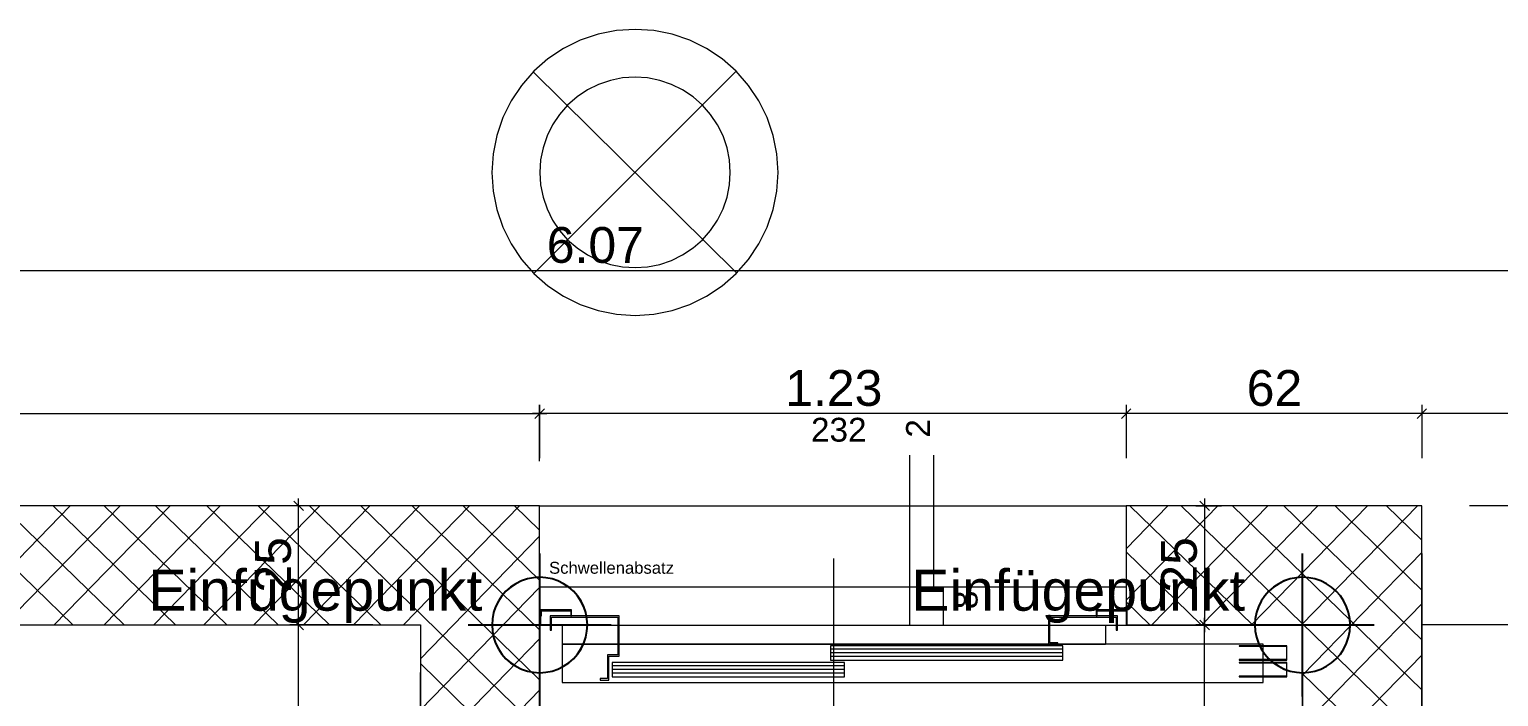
# Model space of a CAD drawing. Extents: x 0 to 1189, y 0 to 841.
# Drawn here: x 310.9 to 372.6, y 526.1 to 554.1 of the extents above; entities that cross this region are included whole.
import ezdxf
from ezdxf.lldxf.tags import DXFTag

# ---------------------------------------------------------------- set-up
doc = ezdxf.new("R2010")
doc.units = 0
doc.layers.get('0').update_dxf_attribs({"lineweight": 35})
for name, color, linetype, lineweight in [('211.5 Stahlbeton Kontur', 7, 'Continuous', 25), ('211.5 Stahlbeton Schraffur', 7, 'Continuous', 25), ('214.4 Treppen', 7, 'Continuous', 25), ('261.0 Aufzüge', 7, 'Continuous', 25), ('Beleuchtung', 7, 'Continuous', 25), ('Bemassung', 7, 'Continuous', 25)]:
    doc.layers.add(name, color=color, linetype=linetype, lineweight=lineweight)
doc.layers.add('X_Einfuegepunkt', color=1, linetype='Continuous', lineweight=25, true_color=0xff0000)
doc.layers.add('X_Einfuegepunkt-A0SO6TOF06', color=1, linetype='Continuous', lineweight=25, true_color=0xff0000)
doc.styles.get("Standard").update_dxf_attribs({"font": 'arial.ttf'})
tags = doc.linetypes.add('DASHED2', pattern=[9.525, 6.35, -3.175]).pattern_tags.tags
tags[6:7] = [DXFTag(74, 4), DXFTag(75, 0), DXFTag(340, '0'), DXFTag(46, 1.0), DXFTag(50, 0.0), DXFTag(44, 0.0), DXFTag(45, 0.0)]
tags[4:5] = [DXFTag(74, 4), DXFTag(75, 0), DXFTag(340, '0'), DXFTag(46, 1.0), DXFTag(50, 0.0), DXFTag(44, 0.0), DXFTag(45, 0.0)]

# ---------------------------------------------------------------- blocks, each defined once
blk = doc.blocks.new('Referenz-A0SO6TOG06', base_point=(4.401, 96.704))
at = {"layer": '211.5 Stahlbeton Kontur', "color": 0, "lineweight": 18}
for p, q in [((332.339, 534.136), (273.939, 534.138)), ((332.339, 484.136), (332.339, 534.136)), ((356.939, 534.135), (356.939, 529.136)), ((369.339, 534.135), (356.939, 534.135)), ((369.337, 484.135), (369.339, 534.135)), ((170.739, 529.141), (327.339, 529.136)), ((327.339, 529.136), (327.337, 484.137)), ((356.939, 529.136), (364.339, 529.135)), ((364.339, 529.135), (364.337, 489.135))]:
    blk.add_line(p, q, dxfattribs=at)
at = {"layer": '211.5 Stahlbeton Schraffur', "color": 0, "lineweight": 13}
for p, q in [((312.764, 529.137), (307.625, 534.137)), ((307.789, 529.137), (312.653, 534.137)), ((314.915, 529.137), (309.776, 534.137)), ((309.882, 529.137), (314.746, 534.137)), ((317.066, 529.137), (311.927, 534.137)), ((311.974, 529.137), (316.839, 534.137)), ((314.067, 529.137), (318.932, 534.137)), ((319.217, 529.137), (314.078, 534.137)), ((316.16, 529.137), (321.025, 534.137)), ((321.368, 529.137), (316.229, 534.137)), ((318.253, 529.137), (323.117, 534.137)), ((323.519, 529.137), (318.38, 534.137)), ((320.345, 529.137), (325.21, 534.136)), ((325.671, 529.136), (320.531, 534.137)), ((322.438, 529.137), (327.303, 534.136)), ((332.339, 524.741), (322.682, 534.137)), ((324.531, 529.136), (329.396, 534.136)), ((332.339, 526.834), (324.834, 534.137)), ((326.624, 529.136), (331.488, 534.136)), ((332.339, 528.927), (326.985, 534.136)), ((332.339, 531.02), (329.136, 534.136)), ((332.339, 533.113), (331.287, 534.136)), ((356.939, 532.331), (358.694, 534.135)), ((356.939, 530.18), (360.787, 534.135)), ((362.239, 529.135), (357.1, 534.135)), ((358.015, 529.136), (362.88, 534.135)), ((369.338, 524.321), (359.251, 534.135)), ((360.108, 529.135), (364.973, 534.135)), ((369.339, 526.413), (361.402, 534.135)), ((362.201, 529.135), (367.065, 534.135)), ((369.339, 528.506), (363.553, 534.135)), ((364.294, 529.135), (369.158, 534.135)), ((369.339, 530.599), (365.704, 534.135)), ((369.339, 532.692), (367.855, 534.135)), ((327.339, 527.72), (332.339, 532.859)), ((360.088, 529.135), (356.939, 532.199)), ((364.339, 527.031), (369.339, 532.17)), ((327.338, 525.569), (332.339, 530.708)), ((357.937, 529.136), (356.939, 530.107)), ((364.338, 524.879), (369.339, 530.019)), ((327.338, 523.418), (332.339, 528.557)), ((364.338, 522.728), (369.339, 527.868)), ((332.339, 522.649), (327.339, 527.514)), ((369.338, 522.228), (364.339, 527.092)), ((327.338, 521.267), (332.339, 526.406))]:
    blk.add_line(p, q, dxfattribs=at)
at = {"layer": '214.4 Treppen', "color": 0, "lineweight": 13}
for p, q in [((395.338, 529.135), (369.338, 529.135)), ((369.338, 529.135), (369.338, 523.135))]:
    blk.add_line(p, q, dxfattribs=at)
at = {"layer": '261.0 Aufzüge', "color": 0, "lineweight": 13}
for p, q in [((347.858, 536.259), (347.857, 529.135)), ((348.858, 536.259), (348.857, 530.734)), ((344.68, 521.325), (344.68, 531.925)), ((332.34, 530.736), (356.94, 530.734)), ((348.857, 530.734), (349.257, 530.734)), ((349.257, 530.734), (349.257, 529.134)), ((333.679, 529.765), (332.379, 529.765)), ((332.38, 529.765), (332.38, 529.525)), ((332.38, 529.525), (332.38, 529.125)), ((332.38, 529.525), (332.42, 529.525)), ((332.42, 529.525), (332.42, 529.725)), ((332.42, 529.725), (333.64, 529.725)), ((335.679, 529.525), (332.779, 529.525)), ((332.78, 529.525), (332.78, 528.925)), ((332.84, 528.925), (332.84, 529.465)), ((332.84, 529.465), (335.62, 529.465)), ((333.64, 529.725), (333.64, 529.525)), ((333.64, 529.525), (333.68, 529.525)), ((333.679, 529.525), (333.679, 529.765)), ((335.62, 529.465), (335.62, 527.885)), ((335.679, 529.535), (335.68, 529.535)), ((335.679, 527.825), (335.679, 529.525)), ((356.579, 529.525), (353.679, 529.525)), ((353.68, 529.535), (353.681, 529.535)), ((353.68, 529.525), (353.68, 528.325)), ((353.739, 528.385), (353.739, 529.465)), ((353.739, 529.465), (356.519, 529.465)), ((356.979, 529.765), (355.679, 529.765)), ((355.68, 529.765), (355.68, 529.525)), ((355.68, 529.525), (355.72, 529.525)), ((355.72, 529.525), (355.72, 529.725)), ((355.72, 529.725), (356.94, 529.725)), ((356.519, 529.465), (356.519, 528.925)), ((356.579, 528.925), (356.579, 529.525)), ((356.94, 529.725), (356.94, 529.525)), ((356.94, 529.525), (356.98, 529.525)), ((356.979, 529.525), (356.979, 529.765)), ((356.979, 529.125), (356.979, 529.525)), ((332.33, 529.125), (332.331, 529.125)), ((332.34, 529.135), (332.341, 529.135)), ((332.34, 529.125), (332.34, 512.625)), ((332.34, 490.125), (332.34, 529.125)), ((332.34, 529.125), (332.38, 529.125)), ((332.38, 529.125), (332.78, 529.125)), ((332.78, 528.925), (332.84, 528.925)), ((332.84, 529.125), (335.62, 529.125)), ((333.279, 529.125), (333.279, 528.325)), ((335.679, 529.125), (353.679, 529.125)), ((344.69, 529.125), (344.691, 529.125)), ((353.739, 529.125), (356.519, 529.125)), ((356.08, 528.325), (356.08, 529.125)), ((356.519, 528.925), (356.579, 528.925)), ((356.579, 529.125), (356.979, 529.125)), ((356.979, 529.125), (364.339, 529.125)), ((364.339, 529.135), (364.34, 529.135)), ((364.339, 523.685), (364.339, 529.125)), ((364.339, 529.125), (364.339, 490.125)), ((333.279, 528.325), (333.279, 526.725)), ((333.279, 528.325), (335.619, 528.325)), ((335.62, 528.325), (333.28, 528.325)), ((362.679, 528.325), (335.679, 528.325)), ((335.679, 528.325), (353.679, 528.325)), ((354.279, 528.265), (344.531, 528.265)), ((344.531, 528.265), (344.531, 527.665)), ((353.68, 528.325), (354.08, 528.325)), ((354.079, 528.385), (353.739, 528.385)), ((354.079, 528.325), (354.079, 528.385)), ((354.079, 528.325), (356.079, 528.325)), ((354.279, 527.665), (354.279, 528.265)), ((363.68, 528.265), (361.68, 528.265)), ((361.68, 528.265), (361.68, 528.245)), ((361.68, 528.245), (363.66, 528.245)), ((362.679, 526.725), (362.679, 528.325)), ((363.659, 528.245), (363.659, 527.685)), ((363.68, 527.665), (363.68, 528.265)), ((335.62, 527.885), (335.18, 527.885)), ((335.18, 527.885), (335.18, 526.885)), ((335.239, 527.825), (335.679, 527.825)), ((335.239, 526.825), (335.239, 527.825)), ((335.38, 527.565), (335.38, 526.965)), ((345.129, 527.565), (335.381, 527.565)), ((354.279, 528.115), (344.529, 528.115)), ((354.279, 527.965), (344.529, 527.965)), ((354.279, 527.815), (344.529, 527.815)), ((344.531, 527.665), (354.279, 527.665)), ((345.129, 526.965), (345.129, 527.565)), ((363.659, 527.685), (361.679, 527.685)), ((361.68, 527.685), (361.68, 527.665)), ((361.68, 527.665), (363.68, 527.665)), ((363.68, 527.565), (361.68, 527.565)), ((361.68, 527.565), (361.68, 527.545)), ((361.68, 527.545), (363.66, 527.545)), ((363.659, 527.545), (363.659, 526.985)), ((363.68, 526.965), (363.68, 527.565)), ((345.13, 527.415), (335.38, 527.415)), ((345.13, 527.265), (335.38, 527.265)), ((345.13, 527.115), (335.38, 527.115)), ((335.38, 526.965), (345.128, 526.965)), ((363.659, 526.985), (361.679, 526.985)), ((361.68, 526.985), (361.68, 526.965)), ((361.68, 526.965), (363.68, 526.965)), ((333.279, 526.725), (362.679, 526.725)), ((335.18, 526.885), (334.88, 526.885)), ((334.88, 526.885), (334.88, 526.825)), ((334.88, 526.825), (335.24, 526.825)), ((344.69, 526.725), (344.691, 526.725))]:
    blk.add_line(p, q, dxfattribs=at)
at = {"layer": '261.0 Aufzüge', "color": 0, "linetype": 'DASHED2', "lineweight": 13, "ltscale": 0.13}
blk.add_line((332.341, 534.136), (356.941, 534.134), dxfattribs=at)
at = {"layer": 'Beleuchtung', "color": 0, "lineweight": 13}
for p, q in [((335.556, 554.07), (334.786, 553.917)), ((336.339, 554.122), (335.556, 554.07)), ((337.122, 554.07), (336.339, 554.122)), ((337.892, 553.917), (337.122, 554.07)), ((334.043, 553.665), (333.339, 553.318)), ((334.786, 553.917), (334.043, 553.665)), ((338.635, 553.665), (337.892, 553.917)), ((339.339, 553.318), (338.635, 553.665)), ((332.686, 552.882), (332.096, 552.364)), ((333.339, 553.318), (332.686, 552.882)), ((339.991, 552.882), (339.339, 553.318)), ((340.581, 552.364), (339.991, 552.882)), ((332.096, 552.364), (331.579, 551.774)), ((332.051, 552.36), (340.585, 543.924)), ((340.585, 543.924), (332.051, 552.36)), ((340.58, 552.366), (332.098, 543.878)), ((332.098, 543.878), (340.58, 552.366)), ((341.099, 551.774), (340.581, 552.364)), ((331.579, 551.774), (331.143, 551.122)), ((334.341, 551.583), (333.906, 551.292)), ((334.81, 551.814), (334.341, 551.583)), ((335.305, 551.982), (334.81, 551.814)), ((335.817, 552.084), (335.305, 551.982)), ((336.339, 552.118), (335.817, 552.084)), ((336.861, 552.084), (336.339, 552.118)), ((337.373, 551.982), (336.861, 552.084)), ((337.868, 551.814), (337.373, 551.982)), ((338.337, 551.583), (337.868, 551.814)), ((338.772, 551.292), (338.337, 551.583)), ((341.535, 551.122), (341.099, 551.774)), ((331.143, 551.122), (330.796, 550.418)), ((333.513, 550.947), (333.169, 550.555)), ((333.906, 551.292), (333.513, 550.947)), ((339.165, 550.947), (338.772, 551.292)), ((339.509, 550.555), (339.165, 550.947)), ((341.882, 550.418), (341.535, 551.122)), ((330.796, 550.418), (330.543, 549.675)), ((333.169, 550.555), (332.878, 550.12)), ((339.8, 550.12), (339.509, 550.555)), ((342.134, 549.675), (341.882, 550.418)), ((332.878, 550.12), (332.647, 549.651)), ((340.031, 549.651), (339.8, 550.12)), ((330.543, 549.675), (330.39, 548.905)), ((332.479, 549.156), (332.377, 548.644)), ((332.647, 549.651), (332.479, 549.156)), ((340.199, 549.156), (340.031, 549.651)), ((340.301, 548.644), (340.199, 549.156)), ((342.287, 548.905), (342.134, 549.675)), ((330.39, 548.905), (330.339, 548.122)), ((332.377, 548.644), (332.343, 548.122)), ((340.335, 548.122), (340.301, 548.644)), ((342.339, 548.122), (342.287, 548.905)), ((330.339, 548.122), (330.39, 547.339)), ((332.343, 548.122), (332.377, 547.6)), ((340.301, 547.6), (340.335, 548.122)), ((342.287, 547.339), (342.339, 548.122)), ((330.39, 547.339), (330.543, 546.569)), ((332.377, 547.6), (332.479, 547.088)), ((340.199, 547.088), (340.301, 547.6)), ((342.134, 546.569), (342.287, 547.339)), ((332.479, 547.088), (332.647, 546.593)), ((340.031, 546.593), (340.199, 547.088)), ((330.543, 546.569), (330.796, 545.826)), ((332.647, 546.593), (332.878, 546.124)), ((332.878, 546.124), (333.169, 545.689)), ((339.509, 545.689), (339.8, 546.124)), ((339.8, 546.124), (340.031, 546.593)), ((341.882, 545.826), (342.134, 546.569)), ((330.796, 545.826), (331.143, 545.122)), ((333.169, 545.689), (333.513, 545.296)), ((339.165, 545.296), (339.509, 545.689)), ((341.535, 545.122), (341.882, 545.826)), ((331.143, 545.122), (331.579, 544.469)), ((333.513, 545.296), (333.906, 544.952)), ((333.906, 544.952), (334.341, 544.661)), ((338.337, 544.661), (338.772, 544.952)), ((338.772, 544.952), (339.165, 545.296)), ((341.099, 544.469), (341.535, 545.122)), ((331.579, 544.469), (332.096, 543.879)), ((334.341, 544.661), (334.81, 544.43)), ((334.81, 544.43), (335.305, 544.262)), ((335.305, 544.262), (335.817, 544.16)), ((335.817, 544.16), (336.339, 544.126)), ((336.339, 544.126), (336.861, 544.16)), ((336.861, 544.16), (337.373, 544.262)), ((337.373, 544.262), (337.868, 544.43)), ((337.868, 544.43), (338.337, 544.661)), ((340.581, 543.879), (341.099, 544.469)), ((332.096, 543.879), (332.686, 543.362)), ((339.991, 543.362), (340.581, 543.879)), ((332.686, 543.362), (333.339, 542.926)), ((333.339, 542.926), (334.043, 542.579)), ((338.635, 542.579), (339.339, 542.926)), ((339.339, 542.926), (339.991, 543.362)), ((334.043, 542.579), (334.786, 542.326)), ((334.786, 542.326), (335.556, 542.173)), ((337.122, 542.173), (337.892, 542.326)), ((337.892, 542.326), (338.635, 542.579)), ((335.556, 542.173), (336.339, 542.122)), ((336.339, 542.122), (337.122, 542.173))]:
    blk.add_line(p, q, dxfattribs=at)
at = {"layer": 'Bemassung', "color": 0, "lineweight": 13}
for p, q in [((273.939, 544.001), (395.337, 544.001)), ((273.939, 538.001), (332.339, 538.001)), ((332.339, 538.001), (332.039, 538.001)), ((332.539, 538.201), (332.139, 537.801)), ((332.139, 537.801), (332.539, 538.201)), ((332.339, 538.376), (332.339, 536.136)), ((332.339, 536.001), (332.339, 538.376)), ((356.939, 538.001), (332.339, 538.001)), ((332.339, 538.001), (332.639, 538.001)), ((356.939, 538.001), (356.639, 538.001)), ((356.739, 537.801), (357.139, 538.201)), ((357.139, 538.201), (356.739, 537.801)), ((356.939, 538.376), (356.939, 536.135)), ((356.939, 538.376), (356.939, 536.135)), ((357.239, 538.001), (356.939, 538.001)), ((369.339, 538.001), (356.939, 538.001)), ((369.339, 538.001), (369.039, 538.001)), ((369.539, 538.201), (369.139, 537.801)), ((369.139, 537.801), (369.539, 538.201)), ((369.339, 538.376), (369.339, 536.135)), ((369.339, 538.376), (369.339, 536.135)), ((395.338, 538.001), (369.339, 538.001)), ((369.639, 538.001), (369.339, 538.001)), ((322.43, 533.936), (322.03, 534.336)), ((322.23, 534.136), (322.23, 534.436)), ((360.43, 533.935), (360.03, 534.335)), ((360.23, 534.435), (360.23, 534.135)), ((330.339, 534.136), (321.855, 534.136)), ((322.23, 529.136), (322.23, 534.136)), ((359.855, 534.135), (360.939, 534.135)), ((360.23, 534.135), (360.23, 529.136)), ((376.605, 534.135), (371.339, 534.135)), ((376.605, 534.135), (371.339, 534.135)), ((332.339, 519.626), (332.339, 532.136)), ((369.339, 532.135), (369.339, 519.626)), ((322.23, 529.136), (322.23, 529.436)), ((360.23, 529.135), (360.23, 529.435)), ((325.339, 529.136), (321.855, 529.136)), ((325.339, 529.136), (321.855, 529.136)), ((322.43, 528.936), (322.03, 529.336)), ((322.03, 529.336), (322.43, 528.936)), ((322.23, 486.537), (322.23, 529.136)), ((322.23, 528.836), (322.23, 529.136)), ((359.855, 529.136), (360.939, 529.136)), ((362.339, 529.135), (359.855, 529.135)), ((360.03, 529.336), (360.43, 528.936)), ((360.43, 528.935), (360.03, 529.335)), ((360.23, 529.136), (360.23, 528.836)), ((360.23, 489.135), (360.23, 529.135)), ((327.339, 527.136), (327.339, 519.626)), ((327.339, 519.626), (327.339, 527.136)), ((332.339, 519.626), (332.339, 527.136)), ((364.339, 519.626), (364.339, 527.135)), ((364.339, 527.135), (364.339, 519.626))]:
    blk.add_line(p, q, dxfattribs=at)
at = {"layer": 'X_Einfuegepunkt-A0SO6TOF06', "color": 0, "linetype": 'Continuous', "lineweight": -2, "ltscale": 0.25}
for p, q in [((332.341, 526.135), (332.341, 532.135)), ((364.34, 526.135), (364.34, 532.135)), ((331.123, 530.722), (330.926, 530.549)), ((331.341, 530.867), (331.123, 530.722)), ((331.575, 530.983), (331.341, 530.867)), ((331.823, 531.067), (331.575, 530.983)), ((332.08, 531.118), (331.823, 531.067)), ((332.341, 531.135), (332.08, 531.118)), ((332.602, 531.118), (332.341, 531.135)), ((332.858, 531.067), (332.602, 531.118)), ((333.106, 530.983), (332.858, 531.067)), ((333.341, 530.867), (333.106, 530.983)), ((333.558, 530.722), (333.341, 530.867)), ((333.755, 530.549), (333.558, 530.722)), ((363.122, 530.722), (362.925, 530.549)), ((363.34, 530.867), (363.122, 530.722)), ((363.574, 530.983), (363.34, 530.867)), ((363.822, 531.067), (363.574, 530.983)), ((364.079, 531.118), (363.822, 531.067)), ((364.34, 531.135), (364.079, 531.118)), ((364.601, 531.118), (364.34, 531.135)), ((364.857, 531.067), (364.601, 531.118)), ((365.105, 530.983), (364.857, 531.067)), ((365.34, 530.867), (365.105, 530.983)), ((365.557, 530.722), (365.34, 530.867)), ((365.754, 530.549), (365.557, 530.722)), ((330.609, 530.135), (330.493, 529.901)), ((330.754, 530.353), (330.609, 530.135)), ((330.926, 530.549), (330.754, 530.353)), ((333.927, 530.353), (333.755, 530.549)), ((334.073, 530.135), (333.927, 530.353)), ((334.188, 529.901), (334.073, 530.135)), ((362.608, 530.135), (362.492, 529.901)), ((362.753, 530.353), (362.608, 530.135)), ((362.925, 530.549), (362.753, 530.353)), ((365.926, 530.353), (365.754, 530.549)), ((366.072, 530.135), (365.926, 530.353)), ((366.187, 529.901), (366.072, 530.135)), ((330.358, 529.396), (330.341, 529.135)), ((330.409, 529.653), (330.358, 529.396)), ((330.493, 529.901), (330.409, 529.653)), ((334.272, 529.653), (334.188, 529.901)), ((334.323, 529.396), (334.272, 529.653)), ((334.341, 529.135), (334.323, 529.396)), ((362.357, 529.396), (362.34, 529.135)), ((362.408, 529.653), (362.357, 529.396)), ((362.492, 529.901), (362.408, 529.653)), ((366.271, 529.653), (366.187, 529.901)), ((366.322, 529.396), (366.271, 529.653)), ((366.34, 529.135), (366.322, 529.396)), ((329.341, 529.135), (335.341, 529.135)), ((330.341, 529.135), (330.358, 528.874)), ((330.358, 528.874), (330.409, 528.618)), ((334.272, 528.618), (334.323, 528.874)), ((334.323, 528.874), (334.341, 529.135)), ((361.34, 529.135), (367.34, 529.135)), ((362.34, 529.135), (362.357, 528.874)), ((362.357, 528.874), (362.408, 528.618)), ((366.271, 528.618), (366.322, 528.874)), ((366.322, 528.874), (366.34, 529.135)), ((330.409, 528.618), (330.493, 528.37)), ((330.493, 528.37), (330.609, 528.135)), ((330.609, 528.135), (330.754, 527.918)), ((333.927, 527.918), (334.073, 528.135)), ((334.073, 528.135), (334.188, 528.37)), ((334.188, 528.37), (334.272, 528.618)), ((362.408, 528.618), (362.492, 528.37)), ((362.492, 528.37), (362.608, 528.135)), ((362.608, 528.135), (362.753, 527.918)), ((365.926, 527.918), (366.072, 528.135)), ((366.072, 528.135), (366.187, 528.37)), ((366.187, 528.37), (366.271, 528.618)), ((330.754, 527.918), (330.926, 527.721)), ((330.926, 527.721), (331.123, 527.549)), ((331.123, 527.549), (331.341, 527.403)), ((333.341, 527.403), (333.558, 527.549)), ((333.558, 527.549), (333.755, 527.721)), ((333.755, 527.721), (333.927, 527.918)), ((362.753, 527.918), (362.925, 527.721)), ((362.925, 527.721), (363.122, 527.549)), ((363.122, 527.549), (363.34, 527.403)), ((365.34, 527.403), (365.557, 527.549)), ((365.557, 527.549), (365.754, 527.721)), ((365.754, 527.721), (365.926, 527.918)), ((331.341, 527.403), (331.575, 527.288)), ((331.575, 527.288), (331.823, 527.203)), ((331.823, 527.203), (332.08, 527.152)), ((332.08, 527.152), (332.341, 527.135)), ((332.341, 527.135), (332.602, 527.152)), ((332.602, 527.152), (332.858, 527.203)), ((332.858, 527.203), (333.106, 527.288)), ((333.106, 527.288), (333.341, 527.403)), ((363.34, 527.403), (363.574, 527.288)), ((363.574, 527.288), (363.822, 527.203)), ((363.822, 527.203), (364.079, 527.152)), ((364.079, 527.152), (364.34, 527.135)), ((364.34, 527.135), (364.601, 527.152)), ((364.601, 527.152), (364.857, 527.203)), ((364.857, 527.203), (365.105, 527.288)), ((365.105, 527.288), (365.34, 527.403))]:
    blk.add_line(p, q, dxfattribs=at)
at = {"layer": '261.0 Aufzüge', "color": 0, "lineweight": 13, "attachment_point": 1}
for s, insert, char_height, rotation in [('{\\fArial;2}', (347.707, 536.995), 1, 89.99068), ('{\\fArial;Schwellenabsatz}', (332.733, 531.785), 0.5, 359.99068), ('{\\fArial;8}', (349.706, 529.8), 1, 89.99068)]:
    blk.add_mtext(s, dxfattribs=dict(at, insert=insert, char_height=char_height, rotation=rotation))
at = {"layer": 'Bemassung', "color": 0, "linetype": 'Continuous', "lineweight": 13, "ltscale": 0.13, "char_height": 1.5, "attachment_point": 1}
for s, insert in [('{\\fArial;6.07}', (332.636, 545.828)), ('{\\fArial;1.23}', (342.637, 539.829)), ('{\\fArial;62}', (361.995, 539.828))]:
    blk.add_mtext(s, dxfattribs=dict(at, insert=insert))
at = {"layer": 'Bemassung', "color": 0, "lineweight": 13, "insert": (343.72, 537.827), "char_height": 1, "attachment_point": 1}
blk.add_mtext('{\\fArial;232}', dxfattribs=at)
at = {"layer": 'Bemassung', "color": 0, "linetype": 'Continuous', "lineweight": 13, "ltscale": 0.13, "char_height": 1.5, "attachment_point": 1, "rotation": 90}
for insert in [(320.403, 530.492), (358.403, 530.491)]:
    blk.add_mtext('{\\fArial;25}', dxfattribs=dict(at, insert=insert))
at = {"layer": 'X_Einfuegepunkt-A0SO6TOF06', "color": 0, "linetype": 'Continuous', "lineweight": -2, "ltscale": 0.25, "char_height": 1.71805, "attachment_point": 1}
for insert in [(315.925, 531.453), (347.924, 531.453)]:
    blk.add_mtext('{\\fArial;Einfügepunkt}', dxfattribs=dict(at, insert=insert))
blk = doc.blocks.new('Blockreferenz-A0SO6TS206', base_point=(347.923, 526.135))
at = {"color": 0, "linetype": 'ByBlock', "lineweight": -2, "ltscale": 0.25}
for p, q in [((364.339, 526.135), (364.339, 532.135)), ((363.121, 530.722), (362.924, 530.549)), ((363.339, 530.867), (363.121, 530.722)), ((363.573, 530.983), (363.339, 530.867)), ((363.821, 531.067), (363.573, 530.983)), ((364.078, 531.118), (363.821, 531.067)), ((364.339, 531.135), (364.078, 531.118)), ((364.6, 531.118), (364.339, 531.135)), ((364.856, 531.067), (364.6, 531.118)), ((365.104, 530.983), (364.856, 531.067)), ((365.339, 530.867), (365.104, 530.983)), ((365.556, 530.722), (365.339, 530.867)), ((365.753, 530.549), (365.556, 530.722)), ((362.607, 530.135), (362.491, 529.901)), ((362.752, 530.353), (362.607, 530.135)), ((362.924, 530.549), (362.752, 530.353)), ((365.925, 530.353), (365.753, 530.549)), ((366.071, 530.135), (365.925, 530.353)), ((366.186, 529.901), (366.071, 530.135)), ((362.356, 529.396), (362.339, 529.135)), ((362.407, 529.653), (362.356, 529.396)), ((362.491, 529.901), (362.407, 529.653)), ((366.27, 529.653), (366.186, 529.901)), ((366.321, 529.396), (366.27, 529.653)), ((366.339, 529.135), (366.321, 529.396)), ((361.339, 529.135), (367.339, 529.135)), ((362.339, 529.135), (362.356, 528.874)), ((362.356, 528.874), (362.407, 528.618)), ((366.27, 528.618), (366.321, 528.874)), ((366.321, 528.874), (366.339, 529.135)), ((362.407, 528.618), (362.491, 528.37)), ((362.491, 528.37), (362.607, 528.135)), ((362.607, 528.135), (362.752, 527.918)), ((365.925, 527.918), (366.071, 528.135)), ((366.071, 528.135), (366.186, 528.37)), ((366.186, 528.37), (366.27, 528.618)), ((362.752, 527.918), (362.924, 527.721)), ((362.924, 527.721), (363.121, 527.549)), ((363.121, 527.549), (363.339, 527.403)), ((365.339, 527.403), (365.556, 527.549)), ((365.556, 527.549), (365.753, 527.721)), ((365.753, 527.721), (365.925, 527.918)), ((363.339, 527.403), (363.573, 527.288)), ((363.573, 527.288), (363.821, 527.203)), ((363.821, 527.203), (364.078, 527.152)), ((364.078, 527.152), (364.339, 527.135)), ((364.339, 527.135), (364.6, 527.152)), ((364.6, 527.152), (364.856, 527.203)), ((364.856, 527.203), (365.104, 527.288)), ((365.104, 527.288), (365.339, 527.403))]:
    blk.add_line(p, q, dxfattribs=at)
at = {"color": 0, "linetype": 'ByBlock', "lineweight": -2, "ltscale": 0.25, "insert": (347.923, 531.453), "char_height": 1.71805, "attachment_point": 1}
blk.add_mtext('{\\fArial;Einfügepunkt}', dxfattribs=at)
blk = doc.blocks.new('Blockreferenz-A0SO6TSI06', base_point=(315.924, 526.135))
at = {"color": 0, "linetype": 'ByBlock', "lineweight": -2, "ltscale": 0.25}
for p, q in [((332.34, 526.135), (332.34, 532.135)), ((331.122, 530.722), (330.925, 530.549)), ((331.34, 530.867), (331.122, 530.722)), ((331.574, 530.983), (331.34, 530.867)), ((331.822, 531.067), (331.574, 530.983)), ((332.079, 531.118), (331.822, 531.067)), ((332.34, 531.135), (332.079, 531.118)), ((332.601, 531.118), (332.34, 531.135)), ((332.857, 531.067), (332.601, 531.118)), ((333.105, 530.983), (332.857, 531.067)), ((333.34, 530.867), (333.105, 530.983)), ((333.557, 530.722), (333.34, 530.867)), ((333.754, 530.549), (333.557, 530.722)), ((330.608, 530.135), (330.492, 529.901)), ((330.753, 530.353), (330.608, 530.135)), ((330.925, 530.549), (330.753, 530.353)), ((333.926, 530.353), (333.754, 530.549)), ((334.072, 530.135), (333.926, 530.353)), ((334.187, 529.901), (334.072, 530.135)), ((330.357, 529.396), (330.34, 529.135)), ((330.408, 529.653), (330.357, 529.396)), ((330.492, 529.901), (330.408, 529.653)), ((334.271, 529.653), (334.187, 529.901)), ((334.322, 529.396), (334.271, 529.653)), ((334.34, 529.135), (334.322, 529.396)), ((329.34, 529.135), (335.34, 529.135)), ((330.34, 529.135), (330.357, 528.874)), ((330.357, 528.874), (330.408, 528.618)), ((334.271, 528.618), (334.322, 528.874)), ((334.322, 528.874), (334.34, 529.135)), ((330.408, 528.618), (330.492, 528.37)), ((330.492, 528.37), (330.608, 528.135)), ((330.608, 528.135), (330.753, 527.918)), ((333.926, 527.918), (334.072, 528.135)), ((334.072, 528.135), (334.187, 528.37)), ((334.187, 528.37), (334.271, 528.618)), ((330.753, 527.918), (330.925, 527.721)), ((330.925, 527.721), (331.122, 527.549)), ((331.122, 527.549), (331.34, 527.403)), ((333.34, 527.403), (333.557, 527.549)), ((333.557, 527.549), (333.754, 527.721)), ((333.754, 527.721), (333.926, 527.918)), ((331.34, 527.403), (331.574, 527.288)), ((331.574, 527.288), (331.822, 527.203)), ((331.822, 527.203), (332.079, 527.152)), ((332.079, 527.152), (332.34, 527.135)), ((332.34, 527.135), (332.601, 527.152)), ((332.601, 527.152), (332.857, 527.203)), ((332.857, 527.203), (333.105, 527.288)), ((333.105, 527.288), (333.34, 527.403))]:
    blk.add_line(p, q, dxfattribs=at)
at = {"color": 0, "linetype": 'ByBlock', "lineweight": -2, "ltscale": 0.25, "insert": (315.924, 531.453), "char_height": 1.71805, "attachment_point": 1}
blk.add_mtext('{\\fArial;Einfügepunkt}', dxfattribs=at)

msp = doc.modelspace()

# ---------------------------------------------------------------- block references
at = {"color": 8, "lineweight": 25, "ltscale": 0.25, "true_color": 0x808080}
msp.add_blockref('Referenz-A0SO6TOG06', (4.401, 96.704), dxfattribs=at)
at = {"layer": 'X_Einfuegepunkt', "ltscale": 0.25}
for name, p in [('Blockreferenz-A0SO6TSI06', (315.924, 526.135)), ('Blockreferenz-A0SO6TS206', (347.923, 526.135))]:
    msp.add_blockref(name, p, dxfattribs=at)

doc.saveas('drawing.dxf')
